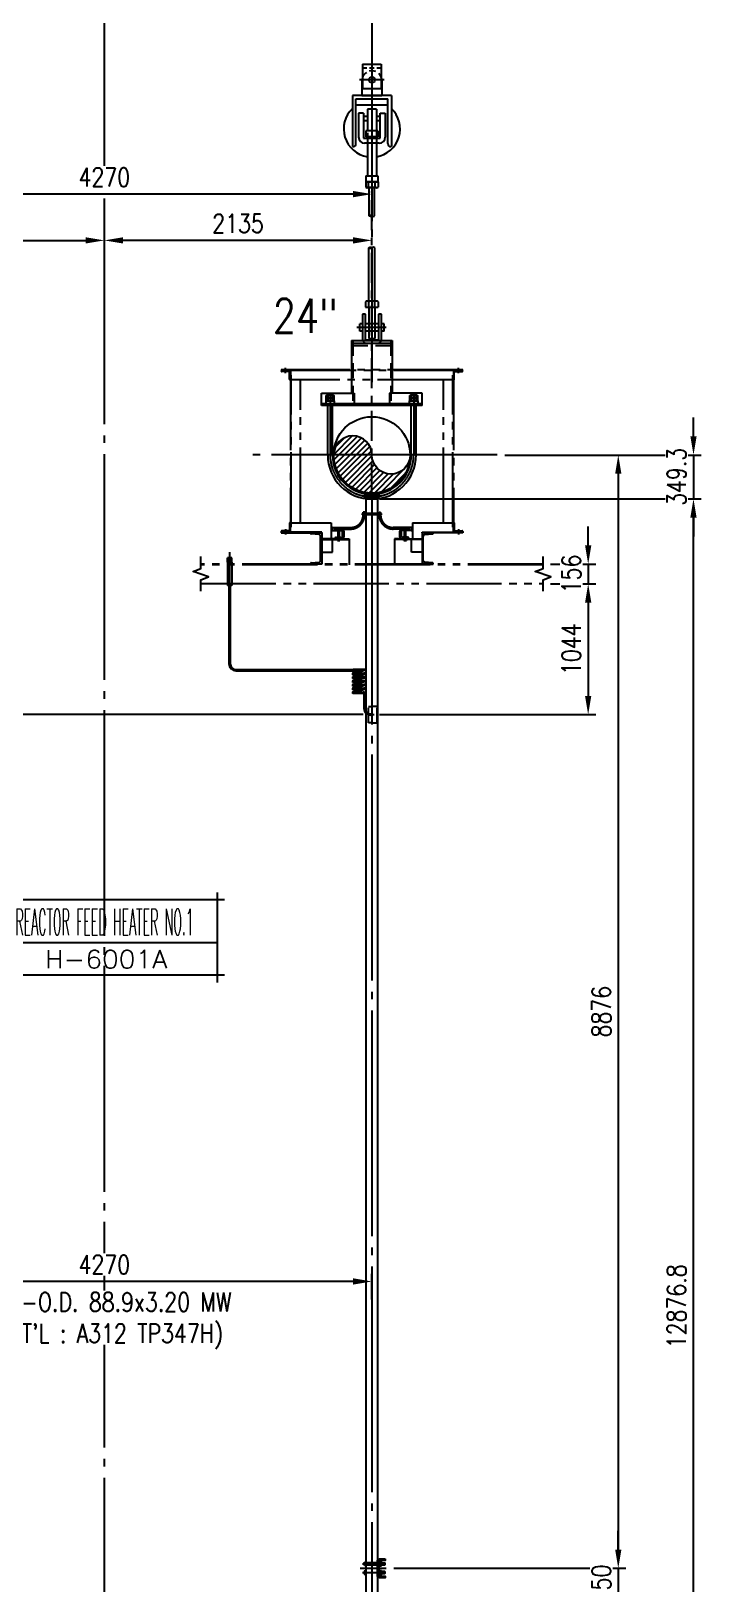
# Model space of a CAD drawing. Header units: millimetres. Extents: x 0 to 91981, y -132907 to 77676.
# Drawn here: x 21307 to 26651, y 11673 to 24054 of the extents above; entities that cross this region are included whole.
import ezdxf
from ezdxf.enums import TextEntityAlignment as Align

# ---------------------------------------------------------------- set-up
doc = ezdxf.new("R2010")
doc.units = ezdxf.units.MM
doc.header["$LTSCALE"] = 60
for name, pattern in [('CENTER', [7, 4, -1, 1, -1]), ('JNK-CENTER', [34, 30, -1.5, 1, -1.5]), ('JNK-HIDDEN', [3, 2, -1]), ('JNK-PHANTOM', [15, 10, -1, 1, -1, 1, -1]), ('PHA', [30, 20, -2, 2, -2, 2, -2])]:
    doc.linetypes.add(name, pattern=pattern)
for name, color, linetype in [('C', 1, 'CENTER'), ('CEN-R', 1, 'JNK-CENTER'), ('CENTER-R', 1, 'CENTER'), ('CON-C', 4, 'Continuous'), ('CON-G', 3, 'Continuous'), ('CON-W', 7, 'Continuous'), ('CON-Y', 2, 'Continuous'), ('CONT-Y', 2, 'Continuous'), ('Dim-W', 7, 'Continuous'), ('HID-Y', 2, 'JNK-HIDDEN'), ('LOGO-FRAME', 7, 'Continuous'), ('PAN-W', 6, 'PHA'), ('PHA-M', 6, 'JNK-PHANTOM'), ('PHA-W', 7, 'JNK-PHANTOM'), ('rev-1', 2, 'Continuous'), ('STL-OBJT', 7, 'Continuous'), ('THIN', 1, 'Continuous')]:
    doc.layers.add(name, color=color, linetype=linetype)
doc.layers.add('CONT-G', color=3, linetype='Continuous', lineweight=25)
doc.styles.add('SIMPLEX', font='simplex.shx', dxfattribs={"width": 0.8})
doc.dimstyles.new('DIM_60', dxfattribs={"dimscale": 60, "dimtxt": 2.5, "dimasz": 2.5, "dimexe": 1, "dimexo": 1, "dimgap": 1, "dimtad": 1, "dimdec": 4, "dimdsep": 46, "dimtxsty": 'SIMPLEX', "dimcen": 2.5, "dimclrd": 7, "dimclre": 7, "dimclrt": 2, "dimadec": 4, "dimazin": 2, "dimtfac": 1, "dimtdec": 4, "dimtmove": 0, "dimatfit": 2, "dimfxl": 0.18, "dimtolj": 1, "dimtzin": 0, "dimarcsym": 1})

# ---------------------------------------------------------------- blocks, each defined once
blk = doc.blocks.new('A$C1C12395C')
at = {"layer": 'CEN-R'}
blk.add_line((0, 0), (0, 44), dxfattribs=at)
at = {"layer": 'CONT-G'}
for p, q in [((-61, 24), (-47, 44)), ((-61, 19), (-61, 24)), ((-61, 24), (61, 24)), ((-61, 19), (61, 19)), ((-61, 19), (-51, 5)), ((-44, 0), (-51, 5)), ((-51, 5), (51, 5)), ((-47, 44), (47, 44)), ((-44, 0), (44, 0)), ((44, 0), (51, 5)), ((61, 24), (47, 44)), ((61, 19), (51, 5)), ((61, 19), (61, 24))]:
    blk.add_line(p, q, dxfattribs=at)
blk = doc.blocks.new('pipesece')
at = {"layer": 'CON-W'}
blk.add_lwpolyline([(0.5, 0, 0.44), (0, 0, -0.44), (-0.5, 0, -0.44), (0, 0)], format="xyb", dxfattribs=at)
blk.add_lwpolyline([(-0.45, 0, 0.31383), (0, 0, 0.31383)], format="xyb", close=True, dxfattribs=at)
blk = doc.blocks.new('A$C59B53160')
at = {"layer": 'PHA-M'}
for p, q in [((-24, 236, -596), (-24, 660, -596)), ((24, 236, -596), (24, 660, -596)), ((-51, 229, -596), (-51, 186, -596)), ((-51, 186, -596), (51, 186, -596)), ((38, 236, -596), (-38, 236, -596)), ((-24, 186, -596), (-24, 229, -596)), ((-24, 186, -596), (-24, -63, -596)), ((24, 186, -596), (24, 229, -596)), ((24, 186, -596), (24, -63, -596)), ((51, 229, -596), (51, 186, -596)), ((-24, -63, -596), (24, -63, -596))]:
    blk.add_line(p, q, dxfattribs=at)
for centre, radius, start, end in [((-37, 219, -596), 17.2, 38.0871, 141.9129), ((0, 190, -596), 46.2, 59.1091, 120.8909), ((37, 219, -596), 17.2, 38.0871, 141.9129)]:
    blk.add_arc(centre, radius, start, end, dxfattribs=at)
at = {"layer": 'PHA-W', "xscale": 47.25751289335312, "yscale": 47.25751289335312, "zscale": 47.25751289335312}
blk.add_blockref('pipesece', (0, 660, -596), dxfattribs=at)
blk = doc.blocks.new('pipesec')
at = {"layer": 'CON-W'}
for p, q in [((0.121, 0.485), (0.485, 0.121)), ((0.244, 0.437), (0.437, 0.244)), ((0.247, 0.211), (0.498, -0.041)), ((0.248, 0.284), (0.499, 0.033)), ((0.012, 0), (0.36, -0.347)), ((0.075, 0.011), (0.394, -0.308)), ((0.126, 0.034), (0.425, -0.264)), ((0.169, 0.066), (0.451, -0.216)), ((0.204, 0.105), (0.473, -0.163)), ((0.23, 0.153), (0.489, -0.105)), ((-0.243, -0.191), (0.063, -0.496)), ((-0.223, -0.136), (0.125, -0.484)), ((-0.193, -0.092), (0.181, -0.466)), ((-0.156, -0.055), (0.232, -0.443)), ((-0.111, -0.026), (0.279, -0.415)), ((-0.056, -0.006), (0.321, -0.383)), ((-0.25, -0.258), (-0.008, -0.5)), ((-0.227, -0.355), (-0.105, -0.477))]:
    blk.add_line(p, q, dxfattribs=at)
blk.add_lwpolyline([(0, 0.5, -1), (0, 0, 1), (0, -0.5, 1)], format="xyb", dxfattribs=at)
blk = doc.blocks.new('SP-FE2')
at = {"color": 1, "linetype": 'CENTER'}
blk.add_line((97, -104), (-98, -104), dxfattribs=at)
at = {"layer": 'CEN-R'}
blk.add_line((0, 58), (0, -1229), dxfattribs=at)
at = {"layer": 'CON-Y'}
blk.add_circle((0, -104), 23.8, dxfattribs=at)
for start, end in [(133.8182, 260.8315), (279.1699, 46.1818)]:
    blk.add_arc((0, -494), 225, start, end, dxfattribs=at)
at = {"layer": 'CONT-Y'}
for p, q in [((-75, 21), (-75, -173)), ((-75, 21), (75, 21)), ((75, 21), (75, -173)), ((-80, -111), (-80, -227)), ((-40, -11), (-75, -11)), ((18, -11), (-18, -11)), ((75, -11), (40, -11)), ((80, -111), (80, -227)), ((156, -227), (-156, -227)), ((-156, -227), (-156, -636)), ((-80, -227), (80, -227)), ((-75, -173), (75, -173)), ((156, -227), (156, -636)), ((-127, -256), (127, -256)), ((-127, -612), (-127, -256)), ((-127, -304), (127, -304)), ((-106, -370), (-106, -561)), ((-67, -370), (-106, -370)), ((-67, -370), (-67, -569)), ((36, -336), (-36, -336)), ((-36, -336), (-36, -510)), ((36, -336), (36, -510)), ((67, -569), (67, -370)), ((67, -370), (106, -370)), ((106, -370), (106, -561)), ((127, -612), (127, -256)), ((-67, -394), (-36, -394)), ((-67, -428), (-36, -428)), ((36, -394), (67, -394)), ((36, -428), (67, -428)), ((-67, -569), (67, -569)), ((58, -609), (-58, -609)), ((48, -510), (-48, -510)), ((-48, -510), (-48, -558)), ((48, -558), (-48, -558)), ((-36, -527), (-36, -869)), ((-36, -558), (-36, -569)), ((-36, -609), (-36, -869)), ((36, -499), (36, -869)), ((36, -558), (36, -569)), ((36, -609), (36, -869)), ((48, -510), (48, -558)), ((-156, -636), (-151, -636)), ((156, -636), (151, -636)), ((49, -917), (-49, -917)), ((-49, -917), (-49, -958)), ((-48, -869), (48, -869)), ((-48, -869), (-48, -917)), ((-48, -917), (48, -917)), ((38, -963), (-38, -963)), ((-27, -958), (-27, -917)), ((26, -963), (-26, -963)), ((-22, -1187), (-22, -963)), ((22, -1187), (22, -963)), ((27, -958), (27, -917)), ((48, -869), (48, -917)), ((49, -917), (49, -958))]:
    blk.add_line(p, q, dxfattribs=at)
for centre, radius, start, end in [((0, -111), 79.5, 146.9982, 180), ((0, -111), 79.5, 122.5954, 146.9982), ((0, -111), 79.5, 66.3097, 106.0082), ((0, -111), 79.5, 33.0018, 46.5774), ((0, -111), 79.5, 0, 33.0018), ((-151, -612), 24, 270, 0), ((-58, -561), 47.9, 180, 270), ((58, -561), 47.9, 270, 0), ((151, -612), 24, 180, 270), ((-38, -950), 13.6, 216.0781, 323.9219), ((0, -895), 68.3, 246.6749, 293.3251), ((38, -950), 13.6, 216.0781, 323.9219)]:
    blk.add_arc(centre, radius, start, end, dxfattribs=at)
blk.add_ellipse((-11, -1187), major_axis=(-11.1, 0), ratio=0.480082, dxfattribs=at)
blk.add_ellipse((11, -1187), major_axis=(11.1, 0), ratio=0.480082, start_param=3.141593, end_param=6.283185, dxfattribs=at)
blk = doc.blocks.new('*D72')
at = {"layer": 'DEFPOINTS', "color": 0, "transparency": 16777216}
for p in [(25026, 20674), (24140, 11798), (25991, 11798)]:
    blk.add_point(p, dxfattribs=at)
at = {"layer": 'Dim-W', "color": 7, "linetype": 'ByBlock', "lineweight": -2, "transparency": 16777216}
for p, q in [((25086, 20674), (26051, 20674)), ((25991, 20524), (25991, 11948)), ((24200, 11798), (26051, 11798))]:
    blk.add_line(p, q, dxfattribs=at)
at = {"layer": 'Dim-W', "color": 7, "transparency": 16777216}
for points in [[(25966, 20524), (26016, 20524), (25991, 20674)], [(25966, 11948), (26016, 11948), (25991, 11798)]]:
    blk.add_solid(points, dxfattribs=at)
at = {"layer": 'Dim-W', "color": 2, "transparency": 16777216, "insert": (25856, 16236), "char_height": 150, "attachment_point": 5, "rotation": 90, "style": 'SIMPLEX'}
blk.add_mtext('\\A1;8876', dxfattribs=at)
blk = doc.blocks.new('*D73')
at = {"layer": 'DEFPOINTS', "color": 0, "transparency": 16777216}
for p in [(24140, 11798), (24140, 11548)]:
    blk.add_point(p, dxfattribs=at)
at = {"layer": 'Dim-W', "color": 7, "linetype": 'ByBlock', "lineweight": -2, "transparency": 16777216}
for p, q in [((25991, 11948), (25991, 12098)), ((24200, 11798), (26051, 11798)), ((25991, 11798), (25991, 11548)), ((24200, 11548), (26051, 11548)), ((25991, 11398), (25991, 11248))]:
    blk.add_line(p, q, dxfattribs=at)
at = {"layer": 'Dim-W', "color": 7, "transparency": 16777216}
for points in [[(25966, 11948), (26016, 11948), (25991, 11798)], [(25966, 11398), (26016, 11398), (25991, 11548)]]:
    blk.add_solid(points, dxfattribs=at)
at = {"layer": 'Dim-W', "color": 2, "transparency": 16777216, "insert": (25856, 11673), "char_height": 150, "attachment_point": 5, "rotation": 90, "style": 'SIMPLEX', "bg_fill": 3, "box_fill_scale": 1.1, "bg_fill_color": 256, "bg_fill_true_color": 13158600, "bg_fill_transparency": 0}
blk.add_mtext('\\A1;250', dxfattribs=at)
at = {"layer": 'DEFPOINTS', "color": 0, "transparency": 16777216}
blk.add_point((25991, 11548), dxfattribs=at)
blk = doc.blocks.new('*D74')
at = {"layer": 'DEFPOINTS', "color": 0, "transparency": 16777216}
for p in [(25391, 19648), (24026, 18604), (25751, 18604)]:
    blk.add_point(p, dxfattribs=at)
at = {"layer": 'Dim-W', "color": 7, "linetype": 'ByBlock', "lineweight": -2, "transparency": 16777216}
for p, q in [((25451, 19648), (25811, 19648)), ((25751, 19498), (25751, 18754)), ((24086, 18604), (25811, 18604))]:
    blk.add_line(p, q, dxfattribs=at)
at = {"layer": 'Dim-W', "color": 7, "transparency": 16777216}
for points in [[(25726, 19498), (25776, 19498), (25751, 19648)], [(25726, 18754), (25776, 18754), (25751, 18604)]]:
    blk.add_solid(points, dxfattribs=at)
at = {"layer": 'Dim-W', "color": 2, "transparency": 16777216, "insert": (25616, 19126), "char_height": 150, "attachment_point": 5, "rotation": 90, "style": 'SIMPLEX', "bg_fill": 3, "box_fill_scale": 1.1, "bg_fill_color": 256, "bg_fill_true_color": 13158600, "bg_fill_transparency": 0}
blk.add_mtext('\\A1;1044', dxfattribs=at)
blk = doc.blocks.new('*D75')
at = {"layer": 'DEFPOINTS', "color": 0, "transparency": 16777216}
for p in [(19756, 22754), (19756, 22754), (24026, 22754)]:
    blk.add_point(p, dxfattribs=at)
at = {"layer": 'Dim-W', "color": 7, "linetype": 'ByBlock', "lineweight": -2, "transparency": 16777216}
blk.add_line((23876, 22754), (19906, 22754), dxfattribs=at)
at = {"layer": 'Dim-W', "color": 7, "transparency": 16777216}
for points in [[(19906, 22779), (19906, 22729), (19756, 22754)], [(23876, 22779), (23876, 22729), (24026, 22754)]]:
    blk.add_solid(points, dxfattribs=at)
at = {"layer": 'Dim-W', "color": 2, "transparency": 16777216, "insert": (21891, 22889), "char_height": 150, "attachment_point": 5, "style": 'SIMPLEX', "bg_fill": 3, "box_fill_scale": 1.1, "bg_fill_color": 256, "bg_fill_true_color": 13158600, "bg_fill_transparency": 0}
blk.add_mtext('\\A1;4270', dxfattribs=at)
blk = doc.blocks.new('*D83')
at = {"layer": 'DEFPOINTS', "color": 0, "transparency": 16777216}
for p in [(19756, 14085), (19756, 13881), (24026, 13881)]:
    blk.add_point(p, dxfattribs=at)
at = {"layer": 'Dim-W', "color": 7, "linetype": 'ByBlock', "lineweight": -2, "transparency": 16777216}
for p, q in [((19756, 13941), (19756, 14145)), ((24026, 13941), (24026, 14145)), ((23876, 14085), (19906, 14085))]:
    blk.add_line(p, q, dxfattribs=at)
at = {"layer": 'Dim-W', "color": 7, "transparency": 16777216}
for points in [[(19906, 14110), (19906, 14060), (19756, 14085)], [(23876, 14110), (23876, 14060), (24026, 14085)]]:
    blk.add_solid(points, dxfattribs=at)
at = {"layer": 'Dim-W', "color": 2, "transparency": 16777216, "char_height": 150, "attachment_point": 5, "style": 'SIMPLEX', "bg_fill": 3, "box_fill_scale": 1.1, "bg_fill_color": 256, "bg_fill_true_color": 13158600, "bg_fill_transparency": 0}
for s, insert in [('\\A1;4270', (21891, 14220)), ("\\A1;(46)-O.D. 88.9x3.20 MW\\P(MAT'L : A312 TP347H)", (21891, 13771))]:
    blk.add_mtext(s, dxfattribs=dict(at, insert=insert))
blk = doc.blocks.new('*D76')
at = {"layer": 'DEFPOINTS', "color": 0, "transparency": 16777216}
for p in [(21891, 22385), (21891, 22385), (24026, 22385)]:
    blk.add_point(p, dxfattribs=at)
at = {"layer": 'Dim-W', "color": 7, "linetype": 'ByBlock', "lineweight": -2, "transparency": 16777216}
blk.add_line((23876, 22385), (22041, 22385), dxfattribs=at)
at = {"layer": 'Dim-W', "color": 7, "transparency": 16777216}
for points in [[(22041, 22410), (22041, 22360), (21891, 22385)], [(23876, 22410), (23876, 22360), (24026, 22385)]]:
    blk.add_solid(points, dxfattribs=at)
at = {"layer": 'Dim-W', "color": 2, "transparency": 16777216, "insert": (22958, 22520), "char_height": 150, "attachment_point": 5, "style": 'SIMPLEX'}
blk.add_mtext('\\A1;2135', dxfattribs=at)
blk = doc.blocks.new('*D77')
at = {"layer": 'DEFPOINTS', "color": 0, "transparency": 16777216}
for p in [(19756, 22385), (21891, 22385), (21891, 22385)]:
    blk.add_point(p, dxfattribs=at)
at = {"layer": 'Dim-W', "color": 7, "linetype": 'ByBlock', "lineweight": -2, "transparency": 16777216}
for p, q in [((19756, 22325), (19756, 22325)), ((19906, 22385), (21741, 22385))]:
    blk.add_line(p, q, dxfattribs=at)
at = {"layer": 'Dim-W', "color": 7, "transparency": 16777216}
for points in [[(19906, 22410), (19906, 22360), (19756, 22385)], [(21741, 22410), (21741, 22360), (21891, 22385)]]:
    blk.add_solid(points, dxfattribs=at)
at = {"layer": 'Dim-W', "color": 2, "transparency": 16777216, "insert": (20823, 22520), "char_height": 150, "attachment_point": 5, "style": 'SIMPLEX'}
blk.add_mtext('\\A1;2135', dxfattribs=at)
blk = doc.blocks.new('*D79')
at = {"layer": 'DEFPOINTS', "color": 0, "transparency": 16777216}
for p in [(24026, 20325), (26591, 20325), (24070, 7448)]:
    blk.add_point(p, dxfattribs=at)
at = {"layer": 'Dim-W', "color": 7, "linetype": 'ByBlock', "lineweight": -2, "transparency": 16777216}
for p, q in [((24086, 20325), (26651, 20325)), ((26591, 7598), (26591, 20175)), ((24130, 7448), (26651, 7448))]:
    blk.add_line(p, q, dxfattribs=at)
at = {"layer": 'Dim-W', "color": 7, "transparency": 16777216}
for points in [[(26566, 20175), (26616, 20175), (26591, 20325)], [(26566, 7598), (26616, 7598), (26591, 7448)]]:
    blk.add_solid(points, dxfattribs=at)
at = {"layer": 'Dim-W', "color": 2, "transparency": 16777216, "insert": (26456, 13887), "char_height": 150, "attachment_point": 5, "rotation": 90, "style": 'SIMPLEX'}
blk.add_mtext('\\A1;12876.8', dxfattribs=at)
blk = doc.blocks.new('_Oblique')
at = {"color": 0, "linetype": 'ByBlock', "lineweight": -2}
blk.add_line((-0.5, -0.5), (0.5, 0.5), dxfattribs=at)
blk = doc.blocks.new('*D85')
at = {"layer": 'DEFPOINTS', "color": 0, "transparency": 16777216}
for p in [(21891, 24760), (21749, 5137), (21733, 4916), (21717, 3435), (21891, 3231)]:
    blk.add_point(p, dxfattribs=at)
at = {"layer": 'Dim-W', "color": 7, "linetype": 'ByBlock', "lineweight": -2, "transparency": 16777216}
blk.add_line((21729, 4856), (21626, 3380), dxfattribs=at)
blk.add_arc((21891, 7167), 3736, 266, 270, dxfattribs=at)
at = {"layer": 'Dim-W', "color": 7, "lineweight": -2, "transparency": 16777216, "xscale": 150, "yscale": 150, "zscale": 150, "rotation": 176.0000000000002}
blk.add_blockref('_Oblique', (21630, 3440), dxfattribs=at)
at = {"layer": 'Dim-W', "color": 7, "lineweight": -2, "transparency": 16777216, "xscale": 150, "yscale": 150, "zscale": 150}
blk.add_blockref('_Oblique', (21891, 3431), dxfattribs=at)
at = {"layer": 'Dim-W', "color": 2, "transparency": 16777216, "insert": (21767, 3568), "char_height": 150, "attachment_point": 5, "rotation": 358.0283, "style": 'SIMPLEX'}
blk.add_mtext('\\A1;4°', dxfattribs=at)
blk = doc.blocks.new('*D86')
at = {"layer": 'DEFPOINTS', "color": 0, "transparency": 16777216}
for p in [(21891, 24760), (22032, 5137), (22048, 4916), (21978, 3432), (21891, 3231)]:
    blk.add_point(p, dxfattribs=at)
at = {"layer": 'Dim-W', "color": 7, "linetype": 'ByBlock', "lineweight": -2, "transparency": 16777216}
blk.add_line((22052, 4856), (22155, 3380), dxfattribs=at)
blk.add_arc((21891, 7167), 3736, 270, 274, dxfattribs=at)
at = {"layer": 'Dim-W', "color": 7, "lineweight": -2, "transparency": 16777216, "xscale": 150, "yscale": 150, "zscale": 150}
for p, rotation in [((21891, 3431), 180.0000000000002), ((22151, 3440), 4.000000000000146)]:
    blk.add_blockref('_Oblique', p, dxfattribs=dict(at, rotation=rotation))
at = {"layer": 'Dim-W', "color": 2, "transparency": 16777216, "insert": (22016, 3568), "char_height": 150, "attachment_point": 5, "rotation": 2, "style": 'SIMPLEX'}
blk.add_mtext('\\A1;4°', dxfattribs=at)
blk = doc.blocks.new('*D81')
at = {"layer": 'DEFPOINTS', "color": 0, "transparency": 16777216}
for p in [(25026, 20674), (24070, 20325)]:
    blk.add_point(p, dxfattribs=at)
at = {"layer": 'Dim-W', "color": 7, "linetype": 'ByBlock', "lineweight": -2, "transparency": 16777216}
for p, q in [((26591, 20824), (26591, 20974)), ((25086, 20674), (26651, 20674)), ((26591, 20674), (26591, 20325)), ((24130, 20325), (26651, 20325)), ((26591, 20175), (26591, 20025))]:
    blk.add_line(p, q, dxfattribs=at)
at = {"layer": 'Dim-W', "color": 7, "transparency": 16777216}
for points in [[(26566, 20824), (26616, 20824), (26591, 20674)], [(26566, 20175), (26616, 20175), (26591, 20325)]]:
    blk.add_solid(points, dxfattribs=at)
at = {"layer": 'Dim-W', "color": 2, "transparency": 16777216, "insert": (26456, 20500), "char_height": 150, "attachment_point": 5, "rotation": 90, "style": 'SIMPLEX', "bg_fill": 3, "box_fill_scale": 1.1, "bg_fill_color": 256, "bg_fill_true_color": 13158600, "bg_fill_transparency": 0}
blk.add_mtext('\\A1;349.3', dxfattribs=at)
at = {"layer": 'DEFPOINTS', "color": 0, "transparency": 16777216}
blk.add_point((26591, 20325), dxfattribs=at)
blk = doc.blocks.new('*D82')
at = {"layer": 'DEFPOINTS', "color": 0, "transparency": 16777216}
for p in [(25391, 19804), (25391, 19648)]:
    blk.add_point(p, dxfattribs=at)
at = {"layer": 'Dim-W', "color": 7, "linetype": 'ByBlock', "lineweight": -2, "transparency": 16777216}
for p, q in [((25751, 19954), (25751, 20104)), ((25451, 19804), (25811, 19804)), ((25751, 19804), (25751, 19648)), ((25451, 19648), (25811, 19648)), ((25751, 19498), (25751, 19348))]:
    blk.add_line(p, q, dxfattribs=at)
at = {"layer": 'Dim-W', "color": 7, "transparency": 16777216}
for points in [[(25726, 19954), (25776, 19954), (25751, 19804)], [(25726, 19498), (25776, 19498), (25751, 19648)]]:
    blk.add_solid(points, dxfattribs=at)
at = {"layer": 'Dim-W', "color": 2, "transparency": 16777216, "insert": (25616, 19726), "char_height": 150, "attachment_point": 5, "rotation": 90, "style": 'SIMPLEX', "bg_fill": 3, "box_fill_scale": 1.1, "bg_fill_color": 256, "bg_fill_true_color": 13158600, "bg_fill_transparency": 0}
blk.add_mtext('\\A1;156', dxfattribs=at)
at = {"layer": 'DEFPOINTS', "color": 0, "transparency": 16777216}
blk.add_point((25751, 19648), dxfattribs=at)
blk = doc.blocks.new('U-BEND NUTS')
at = {"layer": 'CENTER-R'}
blk.add_line((0, 232), (0, 0), dxfattribs=at)
at = {"layer": 'CON-W', "color": 3}
for p, q in [((75, 192), (-75, 192)), ((75, 120), (-75, 120)), ((75, 120), (-75, 120)), ((75, 48), (-75, 48)), ((57, 212), (-57, 212)), ((-57, 192), (-57, 212)), ((-57, 185), (-57, 127)), ((-57, 113), (-57, 55)), ((57, 192), (57, 212)), ((57, 185), (57, 127)), ((57, 113), (57, 55))]:
    blk.add_line(p, q, dxfattribs=at)
blk.add_lwpolyline([(105, 0), (105, 48), (-105, 48), (-105, 0)], close=True, dxfattribs=at)
for points in [[(-93, 185, -0.372659), (-57, 185, -0.117627), (57, 185, -0.372659), (93, 185), (93, 127, -0.372659), (57, 127, -0.117627), (-57, 127, -0.372659), (-93, 127)], [(-93, 113, -0.372659), (-57, 113, -0.117627), (57, 113, -0.372659), (93, 113), (93, 55, -0.372659), (57, 55, -0.117627), (-57, 55, -0.372659), (-93, 55)]]:
    blk.add_lwpolyline(points, format="xyb", close=True, dxfattribs=at)
blk = doc.blocks.new('TOP TSTC')
at = {"layer": 'CEN-R'}
for p, q in [((0, 96), (0, -802)), ((0, 96), (0, -802)), ((1117, -1200), (1153, -1200))]:
    blk.add_line(p, q, dxfattribs=at)
at = {"layer": 'CEN-R', "ltscale": 60}
for p, q in [((1076, -845), (986, -875)), ((986, -845), (1076, -845)), ((976, -875), (1076, -875)), ((976, -905), (1076, -905)), ((976, -935), (1076, -935)), ((976, -965), (1076, -965)), ((1076, -875), (986, -905)), ((1076, -905), (986, -935)), ((1076, -935), (986, -965)), ((1076, -965), (986, -995)), ((976, -995), (1076, -995)), ((976, -1025), (1066, -1025)), ((1076, -995), (986, -1025)), ((1076, -1035), (1076, -1150))]:
    blk.add_line(p, q, dxfattribs=at)
blk.add_lwpolyline([(0, -171), (0, -795, 0.414214), (50, -845), (1036, -845)], format="xyb", dxfattribs=at)
for centre, radius, start, end in [((1066, -1035), 10, 0, 90), ((1126, -1150), 50, 180, 270)]:
    blk.add_arc(centre, radius, start, end, dxfattribs=at)
at = {"layer": 'CON-C'}
for p, q in [((1074, -840), (984, -870)), ((1076, -840), (986, -840)), ((986, -850), (1041, -850)), ((1077, -849), (987, -879)), ((1074, -870), (984, -900)), ((1074, -900), (984, -930)), ((1074, -930), (984, -960)), ((1074, -960), (984, -990)), ((1074, -990), (984, -1020)), ((986, -880), (1041, -880)), ((986, -910), (1041, -910)), ((986, -940), (1041, -940)), ((986, -970), (1041, -970)), ((1077, -879), (987, -909)), ((1077, -909), (987, -939)), ((1077, -939), (987, -969)), ((1077, -969), (987, -999)), ((1016, -870), (1076, -870)), ((1016, -900), (1076, -900)), ((1016, -930), (1076, -930)), ((1016, -960), (1076, -960)), ((1016, -990), (1076, -990)), ((986, -1000), (1041, -1000)), ((986, -1030), (1066, -1030)), ((1077, -999), (987, -1029)), ((1016, -1020), (1066, -1020)), ((1071, -1035), (1071, -1150)), ((1081, -1035), (1081, -1150))]:
    blk.add_line(p, q, dxfattribs=at)
for points in [[(-5, -171), (-5, -795, 0.414214), (50, -850), (1036, -850)], [(5, -171), (5, -795, 0.414214), (50, -840), (1036, -840)]]:
    blk.add_lwpolyline(points, format="xyb", dxfattribs=at)
for centre, radius, start, end in [((1076, -845), 5, 286.6992, 106.6992), ((986, -875), 5, 108.4349, 288.4349), ((986, -905), 5, 108.4349, 288.4349), ((986, -935), 5, 108.4349, 288.4349), ((986, -965), 5, 108.4349, 288.4349), ((986, -995), 5, 108.4349, 288.4349), ((1076, -875), 5, 286.6992, 106.6992), ((1076, -875), 5, 286.6992, 106.6992), ((1076, -905), 5, 286.6992, 106.6992), ((1076, -905), 5, 286.6992, 106.6992), ((1076, -935), 5, 286.6992, 106.6992), ((1076, -935), 5, 286.6992, 106.6992), ((1076, -965), 5, 286.6992, 106.6992), ((1076, -965), 5, 286.6992, 106.6992), ((1076, -995), 5, 286.6992, 106.6992), ((1076, -995), 5, 286.6992, 106.6992), ((986, -1025), 5, 108.4349, 288.4349), ((1066, -1035), 15, 0, 90), ((1066, -1035), 5, 0, 90), ((1126, -1150), 55, 180, 270), ((1126, -1150), 45, 180, 270)]:
    blk.add_arc(centre, radius, start, end, dxfattribs=at)
at = {"layer": 'CON-G'}
for p, q in [((17, 50), (-17, 50)), ((-17, 15), (-17, 50)), ((-17, 15), (-17, -171)), ((-17, 15), (-17, -171)), ((17, 15), (-17, 15)), ((17, 15), (17, 50)), ((17, 15), (17, -171)), ((17, 15), (17, -171)), ((17, -171), (-17, -171)), ((17, -171), (-17, -171))]:
    blk.add_line(p, q, dxfattribs=at)
at = {"layer": 'CON-W'}
for p, q in [((-17, 47), (11, 50)), ((-17, 43), (17, 47)), ((-17, 39), (17, 43)), ((-17, 35), (17, 39)), ((-17, 31), (17, 35)), ((-17, 27), (17, 31)), ((-17, 23), (17, 27)), ((-17, 19), (17, 23)), ((-17, 15), (17, 19))]:
    blk.add_line(p, q, dxfattribs=at)
at = {"layer": 'Dim-W'}
blk.add_line((-17, 0), (17, 0), dxfattribs=at)
at = {"layer": 'HID-Y'}
for points in [[(1135, -1265), (1108, -1265), (1108, -1135), (1135, -1135)], [(1135, -1265), (1176, -1265), (1176, -1135), (1135, -1135)]]:
    blk.add_lwpolyline(points, dxfattribs=at)
at = {"layer": 'THIN', "const_width": 9}
blk.add_lwpolyline([(1140, -1200, -1), (1131, -1200, -1)], format="xyb", close=True, dxfattribs=at)
blk = doc.blocks.new('NAMETAG')
at = {"layer": 'CON-W'}
for p, q in [((-16, 0), (16, 0)), ((-15, 1), (-15, -11)), ((15, 1), (15, -11)), ((-15, -5.7), (15, -5.7)), ((-16, -10), (16, -10))]:
    blk.add_line(p, q, dxfattribs=at)
at = {"layer": 'CON-C', "style": 'SIMPLEX', "width": 0.8}
blk.add_attdef('HEATER', text='', height=3.5, dxfattribs=at).set_placement((-0.04, -4.68), align=Align.CENTER)
at = {"layer": 'CON-G', "style": 'SIMPLEX', "width": 0.992635}
blk.add_attdef('NO.\\H-0000-0', text='', height=2.4, dxfattribs=at).set_placement((-13.7, -9.08), (13.64, -9.08), align=Align.FIT)

msp = doc.modelspace()

# ---------------------------------------------------------------- linework, layer by layer
at = {"linetype": 'Continuous'}
for points in [[(22660.57958, 19589.02248), (22660.57958, 19679.02248), (22722.39782, 19701.52248), (22598.76134, 19746.52248), (22660.57958, 19769.02248), (22660.57958, 19864.64748)], [(25390.57973, 19589.02248), (25390.57973, 19679.02248), (25452.39797, 19701.52248), (25328.76148, 19746.52248), (25390.57973, 19769.02248), (25390.57973, 19864.64748)]]:
    msp.add_lwpolyline(points, dxfattribs=at)
at = {"layer": 'C'}
msp.add_line((24140.08523, 21691.01284), (23905.78802, 21691.01284), dxfattribs=at)
msp.add_line((24140.08523, 21691.01284), (23905.78802, 21691.01284), dxfattribs=at)
at = {"layer": 'CEN-R'}
for p, q in [((21890.57958, 24760.43929), (21890.57958, 3230.513)), ((24025.57958, 24361.80913), (24025.57958, 21255.43929)), ((23692.25949, 21086.01284), (23692.25958, 20674.43929)), ((25025.57958, 20674.43929), (23025.57958, 20674.43929)), ((24025.57958, 20325.28283), (24025.57958, 7436.43929)), ((23931.3823, 11798.43929), (24140.32495, 11798.43929)), ((23951.57375, 11833.43929), (24137.48201, 11833.43929)), ((23951.57375, 11763.43929), (24137.48201, 11763.43929)), ((23971.12958, 11852.8365), (23971.12958, 11814.04207)), ((23971.12958, 11744.04207), (23971.12958, 11782.8365))]:
    msp.add_line(p, q, dxfattribs=at)
at = {"layer": 'CENTER-R'}
msp.add_line((24025.57958, 20365.80265), (24025.57958, 22774.98853), dxfattribs=at)
at = {"layer": 'CON-G'}
for p, q in [((23623.25958, 21070.01284), (23623.25958, 21086.01284)), ((23623.25958, 21086.01284), (24427.89958, 21086.01284)), ((24427.89958, 21070.01284), (23623.25958, 21070.01284)), ((24427.89958, 21070.01284), (24427.89958, 21086.01284)), ((24087.02958, 11845.34681), (24087.02958, 11821.53176)), ((24087.02958, 11751.53176), (24087.02958, 11775.34681)), ((24101.53965, 11841.43929), (24088.51952, 11841.43929)), ((24101.53965, 11825.43929), (24088.51952, 11825.43929)), ((24101.53965, 11771.43929), (24088.51952, 11771.43929)), ((24103.02958, 11845.34681), (24103.02958, 11821.53176)), ((24103.02958, 11751.53176), (24103.02958, 11775.34681)), ((24107.14958, 11825.43929), (24107.14958, 11841.43929)), ((24107.14958, 11771.43929), (24107.14958, 11755.43929)), ((24127.62958, 11825.43929), (24127.62958, 11841.43929)), ((24127.62958, 11771.43929), (24127.62958, 11755.43929)), ((24101.53965, 11755.43929), (24088.51952, 11755.43929))]:
    msp.add_line(p, q, dxfattribs=at)
for points in [[(24070.02958, 11823.43929), (23971.12958, 11823.43929, -1), (23971.12958, 11843.43929), (24070.02958, 11843.43929)], [(23981.12958, 11773.43929), (23971.12958, 11773.43929, 1), (23971.12958, 11753.43929), (23981.12958, 11753.43929)]]:
    msp.add_lwpolyline(points, format="xyb", dxfattribs=at)
for points in [[(24132.02958, 11873.43929), (24132.02958, 11861.43929), (24087.02958, 11861.43929, 0.4142135624), (24082.02958, 11856.43929), (24082.02958, 11740.43929, 0.4142135624), (24087.02958, 11735.43929), (24132.02958, 11735.43929), (24132.02958, 11723.43929), (24087.02958, 11723.43929, -0.4142135624), (24070.02958, 11740.43929), (24070.02958, 11856.43929, -0.4142135624), (24087.02958, 11873.43929)], [(24101.53965, 11817.43929, 0.3726589127), (24101.53965, 11825.43929, 0.1862420053), (24101.53965, 11841.43929, 0.3726589127), (24101.53965, 11849.43929), (24088.51952, 11849.43929, 0.3726589127), (24088.51952, 11841.43929, 0.1862420053), (24088.51952, 11825.43929, 0.3726589127), (24088.51952, 11817.43929)], [(24101.53965, 11779.43929, -0.3726589127), (24101.53965, 11771.43929, -0.1862420053), (24101.53965, 11755.43929, -0.3726589127), (24101.53965, 11747.43929), (24088.51952, 11747.43929, -0.3726589127), (24088.51952, 11755.43929, -0.1862420053), (24088.51952, 11771.43929, -0.3726589127), (24088.51952, 11779.43929)]]:
    msp.add_lwpolyline(points, format="xyb", close=True, dxfattribs=at)
for points in [[(24087.02958, 11816.43929), (24082.02958, 11816.43929), (24082.02958, 11850.43929), (24087.02958, 11850.43929)], [(24087.02958, 11780.43929), (24082.02958, 11780.43929), (24082.02958, 11746.43929), (24087.02958, 11746.43929)]]:
    msp.add_lwpolyline(points, close=True, dxfattribs=at)
for points in [[(24103.02958, 11841.43929), (24127.62958, 11841.43929), (24129.22958, 11839.83929), (24129.22958, 11827.03929), (24127.62958, 11825.43929), (24103.02958, 11825.43929)], [(24103.02958, 11755.43929), (24127.62958, 11755.43929), (24129.22958, 11757.03929), (24129.22958, 11769.83929), (24127.62958, 11771.43929), (24103.02958, 11771.43929)]]:
    msp.add_lwpolyline(points, dxfattribs=at)
at = {"layer": 'CON-G', "color": 7}
for points in [[(24104.3783, 11841.43929), (24107.14958, 11839.83929), (24129.22958, 11839.83929)], [(24104.3783, 11825.43929), (24107.14958, 11827.03929), (24129.22958, 11827.03929)], [(24104.3783, 11771.43929), (24107.14958, 11769.83929), (24129.22958, 11769.83929)], [(24104.3783, 11755.43929), (24107.14958, 11757.03929), (24129.22958, 11757.03929)]]:
    msp.add_lwpolyline(points, dxfattribs=at)
at = {"layer": 'CON-W', "color": 3}
for p, q in [((23623.25958, 21086.01284), (23623.25958, 21166.01284)), ((23623.25958, 21166.01284), (23884.73958, 21166.01284)), ((23673.25958, 20674.43929), (23673.25958, 21070.01284)), ((23711.25958, 20674.43929), (23711.25958, 21070.01284)), ((23884.73958, 21166.01284), (23884.73958, 21086.01284)), ((24427.89958, 21166.01284), (24166.41958, 21166.01284)), ((24166.41958, 21166.01284), (24166.41958, 21086.01284)), ((24427.89958, 21086.01284), (24427.89958, 21166.01284)), ((23720.77958, 20674.43929), (23711.25958, 20674.43929)), ((24330.37958, 20674.43929), (24339.89958, 20674.43929))]:
    msp.add_line(p, q, dxfattribs=at)
msp.add_circle((24025.57958, 20674.43929), 304.8, dxfattribs=at)
at = {"layer": 'CONT-G'}
for p, q in [((23863.62958, 21586.01284), (24187.52958, 21586.01284)), ((23863.62958, 21586.01284), (23863.62958, 21166.01284)), ((23863.62958, 21586.01284), (24187.52958, 21586.01284)), ((24187.52958, 21586.01284), (24187.52958, 21166.01284)), ((24187.52958, 21586.01284), (24187.52958, 21166.01284))]:
    msp.add_line(p, q, dxfattribs=at)
msp.add_lwpolyline([(23981.12958, 7448.43929), (23981.12958, 20325.18929), (24070.02958, 20325.18929), (24070.02958, 7448.43929)], close=True, dxfattribs=at)
at = {"layer": 'Dim-W'}
msp.add_line((23956.66957, 18604.43929), (11853.28731, 18604.40073), dxfattribs=at)
at = {"layer": 'HID-Y', "color": 2}
for p, q in [((23873.93958, 21586.01284), (23873.93958, 21086.01284)), ((23873.93958, 21586.01284), (23873.93958, 21086.01284)), ((23873.93958, 21566.01284), (24177.21958, 21566.01284)), ((23873.93958, 21566.01284), (24177.21958, 21566.01284)), ((23873.93958, 21546.01284), (24177.21958, 21546.01284)), ((23873.93958, 21546.01284), (24177.21958, 21546.01284)), ((24177.21958, 21586.01284), (24177.21958, 21086.01284)), ((24177.21958, 21586.01284), (24177.21958, 21086.01284))]:
    msp.add_line(p, q, dxfattribs=at)
at = {"layer": 'PAN-W'}
for p, q in [((23951.57958, 21721.01284), (23928.71151, 21721.01284)), ((23928.71151, 21661.01284), (23928.71151, 21721.01284)), ((23951.57958, 21721.01284), (23928.71151, 21721.01284)), ((23928.71151, 21661.01284), (23928.71151, 21721.01284)), ((24078.44765, 21721.01284), (23975.57958, 21721.01284)), ((24078.44765, 21721.01284), (23975.57958, 21721.01284)), ((24122.44765, 21721.01284), (24102.44765, 21721.01284)), ((24122.44765, 21721.01284), (24102.44765, 21721.01284)), ((24122.44765, 21661.01284), (24122.44765, 21721.01284)), ((24122.44765, 21661.01284), (24122.44765, 21721.01284)), ((23951.57958, 21661.01284), (23928.71151, 21661.01284)), ((23951.57958, 21661.01284), (23928.71151, 21661.01284)), ((24078.44765, 21661.01284), (23975.57958, 21661.01284)), ((24078.44765, 21661.01284), (23975.57958, 21661.01284)), ((24122.44765, 21661.01284), (24102.44765, 21661.01284)), ((24122.44765, 21661.01284), (24102.44765, 21661.01284))]:
    msp.add_line(p, q, dxfattribs=at)
msp.add_lwpolyline([(24078.44765, 21596.01284, -0.4142135624), (24072.44765, 21590.01284), (23981.57958, 21590.01284, -0.4142135624), (23975.57958, 21596.01284), (23975.57958, 21796.01284), (23951.57958, 21796.01284), (23951.57958, 21596.01284, 0.4142135624), (23981.57958, 21566.01284), (24072.44765, 21566.01284, 0.4142135624), (24102.44765, 21596.01284), (24102.44765, 21796.01284), (24078.44765, 21796.01284)], format="xyb", close=True, dxfattribs=at)
msp.add_lwpolyline([(24078.44765, 21596.01284, -0.4142135624), (24072.44765, 21590.01284), (23981.57958, 21590.01284, -0.4142135624), (23975.57958, 21596.01284), (23975.57958, 21796.01284), (23951.57958, 21796.01284), (23951.57958, 21596.01284, 0.4142135624), (23981.57958, 21566.01284), (24072.44765, 21566.01284, 0.4142135624), (24102.44765, 21596.01284), (24102.44765, 21796.01284), (24078.44765, 21796.01284)], format="xyb", close=True, dxfattribs=at)
at = {"layer": 'PHA-M'}
for p, q in [((23335.57958, 21325.43929), (23335.57958, 21369.43929)), ((24715.57958, 21325.43929), (24715.57958, 21369.43929)), ((24670.57958, 21274.43929), (23380.57958, 21274.43929)), ((23455.57958, 20134.43929), (23455.57958, 21274.43929)), ((24595.57958, 20134.43929), (24595.57958, 21274.43929)), ((23949.92958, 20196.4034), (23949.92958, 20208.9034)), ((24101.22958, 20208.9034), (23949.92958, 20208.9034)), ((24101.22958, 20196.4034), (23949.92958, 20196.4034)), ((23955.92958, 20196.32574), (23955.92958, 20219.33929)), ((23968.42958, 20219.33929), (23955.92958, 20219.33929)), ((23968.42958, 20196.4034), (23968.42958, 20219.33929)), ((24082.72958, 20196.4034), (24082.72958, 20219.33929)), ((24082.72958, 20219.33929), (24095.22958, 20219.33929)), ((24095.22958, 20196.32574), (24095.22958, 20219.33929)), ((24101.22958, 20196.4034), (24101.22958, 20208.9034)), ((23335.57958, 20083.43929), (23335.57958, 20039.43929)), ((23380.57958, 20134.43929), (23700.57958, 20134.43929)), ((23700.57958, 20134.43929), (23700.57958, 20004.43929)), ((23707.61296, 20076.32574), (23707.61296, 20091.32574)), ((23712.61296, 20096.32574), (23855.92958, 20096.32574)), ((23712.61296, 20071.32574), (23785.57958, 20071.32574)), ((23720.11296, 20083.82574), (23855.92958, 20083.82574)), ((23765.57958, 20063.43929), (23755.57958, 20063.43929)), ((23760.57958, 20073.11174), (23760.57958, 19985.75414)), ((23790.57958, 20021.93929), (23790.57958, 20066.32574)), ((23803.07958, 20021.93929), (23803.07958, 20066.32574)), ((24338.54621, 20096.32574), (24195.22958, 20096.32574)), ((24331.04621, 20083.82574), (24195.22958, 20083.82574)), ((24248.07958, 20021.93929), (24248.07958, 20066.32574)), ((24260.57958, 20021.93929), (24260.57958, 20066.32574)), ((24338.54621, 20071.32574), (24265.57958, 20071.32574)), ((24285.57958, 20063.43929), (24295.57958, 20063.43929)), ((24290.57958, 20073.11174), (24290.57958, 19985.75414)), ((24343.54621, 20076.32574), (24343.54621, 20091.32574)), ((24350.57957, 20134.43929), (24670.57958, 20134.43929)), ((24350.57957, 20134.43929), (24350.57957, 20004.43929)), ((24715.57958, 20083.43929), (24715.57958, 20039.43929)), ((23765.57958, 20004.43929), (23625.57958, 20004.43929)), ((23735.57958, 20016.93929), (23785.57958, 20016.93929)), ((23753.13738, 20026.93929), (23768.02178, 20026.93929)), ((23753.13738, 20016.93929), (23768.02178, 20016.93929)), ((23768.02178, 19992.43929), (23753.13738, 19992.43929)), ((23755.57958, 20026.00808), (23755.57958, 20017.8705)), ((23765.57958, 20026.00808), (23765.57958, 20017.8705)), ((23845.57958, 20004.43929), (23845.57958, 19798.43929)), ((24205.57958, 20004.43929), (24205.57958, 19798.43929)), ((24315.57958, 20016.93929), (24265.57958, 20016.93929)), ((24298.02178, 20026.93929), (24283.13738, 20026.93929)), ((24298.02178, 20016.93929), (24283.13738, 20016.93929)), ((24283.13738, 19992.43929), (24298.02178, 19992.43929)), ((24285.57958, 20026.00808), (24285.57958, 20017.8705)), ((24285.57958, 20004.43929), (24425.57958, 20004.43929)), ((24295.57958, 20026.00808), (24295.57958, 20017.8705)), ((25390.57973, 19804.43929), (22660.57958, 19804.43929)), ((25390.57973, 19798.43929), (22660.57958, 19798.43929)), ((22660.57958, 19648.43929), (25390.57973, 19648.43929))]:
    msp.add_line(p, q, dxfattribs=at)
for points in [[(24750.57958, 21354.43929), (23300.57958, 21354.43929), (23300.57958, 21349.43929), (24750.57958, 21349.43929)], [(23375.57958, 20097.43929), (23380.57958, 20097.43929), (23380.57958, 21311.43929), (23375.57958, 21311.43929)], [(24675.57958, 20097.43929), (24670.57958, 20097.43929), (24670.57958, 21311.43929), (24675.57958, 21311.43929)], [(23625.57958, 20059.43929), (23300.57958, 20059.43929), (23300.57958, 20054.43929), (23625.57958, 20054.43929)], [(24425.57958, 20059.43929), (24750.57958, 20059.43929), (24750.57958, 20054.43929), (24425.57958, 20054.43929)]]:
    msp.add_lwpolyline(points, close=True, dxfattribs=at)
for points in [[(23375.57958, 21346.43929), (23375.57958, 21271.43929), (23373.57958, 21271.43929, -0.4142135624), (23369.57958, 21275.43929), (23369.57958, 21331.93929, 0.4142135624), (23361.07958, 21340.43929), (23304.57958, 21340.43929, -0.4142135624), (23300.57958, 21344.43929), (23300.57958, 21346.43929)], [(24675.57958, 21346.43929), (24675.57958, 21271.43929), (24677.57958, 21271.43929, 0.4142135624), (24681.57958, 21275.43929), (24681.57958, 21331.93929, -0.4142135624), (24690.07958, 21340.43929), (24746.57958, 21340.43929, 0.4142135624), (24750.57958, 21344.43929), (24750.57958, 21346.43929)], [(23375.57958, 20062.43929), (23375.57958, 20137.43929), (23373.57958, 20137.43929, 0.4142135624), (23369.57958, 20133.43929), (23369.57958, 20076.93929, -0.4142135624), (23361.07958, 20068.43929), (23304.57958, 20068.43929, 0.4142135624), (23300.57958, 20064.43929), (23300.57958, 20062.43929)], [(24675.57958, 20062.43929), (24675.57958, 20137.43929), (24677.57958, 20137.43929, -0.4142135624), (24681.57958, 20133.43929), (24681.57958, 20076.93929, 0.4142135624), (24690.07958, 20068.43929), (24746.57958, 20068.43929, -0.4142135624), (24750.57958, 20064.43929), (24750.57958, 20062.43929)], [(23625.57958, 20054.43929), (23625.57958, 19804.43929), (23535.57958, 19804.43929), (23535.57958, 19807.48168, -0.3888787319), (23541.96949, 19814.45504), (23603.79976, 19819.86449, 0.3888787319), (23616.57958, 19833.81122), (23616.57958, 20025.06736, 0.3888787319), (23603.79976, 20039.01409), (23541.96949, 20044.42353, -0.3888787319), (23535.57958, 20051.3969), (23535.57958, 20054.43929)], [(23770.57958, 20026.00808, 0.3726589127), (23765.57958, 20026.00808, 0.1862420053), (23755.57958, 20026.00808, 0.3726589127), (23750.57958, 20026.00808), (23750.57958, 20017.8705, 0.3726589127), (23755.57958, 20017.8705, 0.1862420053), (23765.57958, 20017.8705, 0.3726589127), (23770.57958, 20017.8705)], [(23750.57958, 19993.3705, 0.3726589127), (23755.57958, 19993.3705, 0.1862420053), (23765.57958, 19993.3705, 0.3726589127), (23770.57958, 19993.3705), (23770.57958, 19999.43929), (23750.57958, 19999.43929)], [(24280.57958, 20026.00808, -0.3726589127), (24285.57958, 20026.00808, -0.1862420053), (24295.57958, 20026.00808, -0.3726589127), (24300.57958, 20026.00808), (24300.57958, 20017.8705, -0.3726589127), (24295.57958, 20017.8705, -0.1862420053), (24285.57958, 20017.8705, -0.3726589127), (24280.57958, 20017.8705)], [(24300.57958, 19993.3705, -0.3726589127), (24295.57958, 19993.3705, -0.1862420053), (24285.57958, 19993.3705, -0.3726589127), (24280.57958, 19993.3705), (24280.57958, 19999.43929), (24300.57958, 19999.43929)], [(24425.57958, 20054.43929), (24425.57958, 19804.43929), (24515.57958, 19804.43929), (24515.57958, 19807.48168, 0.3888787319), (24509.18967, 19814.45504), (24447.3594, 19819.86449, -0.3888787319), (24434.57958, 19833.81122), (24434.57958, 20025.06736, -0.3888787319), (24447.3594, 20039.01409), (24509.18967, 20044.42353, 0.3888787319), (24515.57958, 20051.3969), (24515.57958, 20054.43929)]]:
    msp.add_lwpolyline(points, format="xyb", close=True, dxfattribs=at)
for points in [[(23755.57958, 20002.70724), (23756.57958, 20004.43929), (23756.57958, 20064.43929)], [(23755.57958, 19993.3705), (23755.57958, 20063.43929), (23756.57958, 20064.43929), (23764.57958, 20064.43929), (23765.57958, 20063.43929), (23765.57958, 19993.3705)], [(23765.57958, 20002.70724), (23764.57958, 20004.43929), (23764.57958, 20064.43929)], [(24285.57958, 20002.70724), (24286.57958, 20004.43929), (24286.57958, 20064.43929)], [(24295.57958, 19993.3705), (24295.57958, 20063.43929), (24294.57958, 20064.43929), (24286.57958, 20064.43929), (24285.57958, 20063.43929), (24285.57958, 19993.3705)], [(24295.57958, 20002.70724), (24294.57958, 20004.43929), (24294.57958, 20064.43929)], [(23625.57958, 19999.43929), (23845.57958, 19999.43929)], [(23625.57958, 19899.43929), (23710.57958, 19899.43929), (23710.57958, 19999.43929)], [(24425.57958, 19999.43929), (24205.57958, 19999.43929)], [(24425.57958, 19899.43929), (24340.57958, 19899.43929), (24340.57958, 19999.43929)]]:
    msp.add_lwpolyline(points, dxfattribs=at)
for points in [[(23730.57958, 20011.93929), (23730.57958, 20009.43929, 0.4142135624), (23735.57958, 20004.43929), (23845.57958, 20004.43929)], [(24320.57958, 20011.93929), (24320.57958, 20009.43929, -0.4142135624), (24315.57958, 20004.43929), (24205.57958, 20004.43929)]]:
    msp.add_lwpolyline(points, format="xyb", dxfattribs=at)
for centre, radius, start, end in [((23855.92958, 20196.32574), 100, 270, 0), ((23855.92958, 20196.32574), 112.5, 270, 0), ((24195.22958, 20196.32574), 112.5, 180, 270), ((24195.22958, 20196.32574), 100, 180, 270), ((23712.61296, 20091.32574), 5, 90, 180), ((23712.61296, 20076.32574), 5, 180, 270), ((23785.57958, 20066.32574), 17.5, 0, 90), ((23785.57958, 20066.32574), 5, 0, 90), ((24265.57958, 20066.32574), 17.5, 90, 180), ((24265.57958, 20066.32574), 5, 90, 180), ((24338.54621, 20091.32574), 5, 0, 90), ((24338.54621, 20076.32574), 5, 270, 0), ((23735.57958, 20011.93929), 5, 90, 180), ((23785.57958, 20021.93929), 5, 270, 0), ((23785.57958, 20021.93929), 17.5, 270, 0), ((24265.57958, 20021.93929), 17.5, 180, 270), ((24265.57958, 20021.93929), 5, 180, 270), ((24315.57958, 20011.93929), 5, 0, 90)]:
    msp.add_arc(centre, radius, start, end, dxfattribs=at)

# ---------------------------------------------------------------- block references
at = {"xscale": 0.3333333333333333, "yscale": 0.3333333333333333, "zscale": 0.3333333333333333}
for p in [(23692.25958, 21086.01284), (24358.89967, 21086.01286)]:
    msp.add_blockref('U-BEND NUTS', p, dxfattribs=at)
at = {"layer": 'Dim-W', "xscale": 609.5999999657956, "yscale": 609.5999999657956, "zscale": 609.5999999657956, "rotation": 270.0000000000002}
msp.add_blockref('pipesec', (24025.57958, 20674.43929), dxfattribs=at)
at = {"layer": 'Dim-W', "xscale": -1}
msp.add_blockref('A$C1C12395C', (24025.57958, 20325.18929), dxfattribs=at)
at = {"layer": 'LOGO-FRAME'}
ref = msp.add_blockref('NAMETAG', (21890.57958, 17127.28377), dxfattribs=dict(at, xscale=-60, yscale=60, zscale=60))
ref.add_attrib('HEATER', 'REACTOR FEED HEATER NO.1', dxfattribs={"layer": 'CON-C', "height": 210, "style": 'SIMPLEX', "width": 0.35}).set_placement((21892.97958, 16846.48377), align=Align.CENTER)
ref.add_attrib('NO.\\H-0000-0', '   H-6001A   ', dxfattribs={"layer": 'CON-G', "height": 144, "style": 'SIMPLEX', "width": 0.920096}).set_placement((21072.17958, 16582.48377), (22712.57958, 16582.48377), align=Align.FIT)
at = {"layer": 'rev-1'}
msp.add_blockref('A$C59B53160', (24025.57959, 21665.61284), dxfattribs=at)
at = {"layer": 'STL-OBJT'}
msp.add_blockref('SP-FE2', (24025.57958, 23768.58888), dxfattribs=at)

# ---------------------------------------------------------------- texts
at = {"layer": 'CON-C', "style": 'SIMPLEX', "width": 0.8}
msp.add_text('24"', height=270, dxfattribs=at).set_placement((23493.59255, 21649.29427), align=Align.CENTER)

# ---------------------------------------------------------------- dimensions: what is measured, and where the dimension line sits
at = {"layer": 'Dim-W'}
dim = msp.add_linear_dim(base=(21890.57958, 22385.0127), p1=(19755.57958, 22385.0127), p2=(21890.57958, 22385.0127), dimstyle='DIM_60', dxfattribs=at)
dim.commit()
dim.dimension.update_dxf_attribs({"geometry": '*D77', "text_midpoint": (20823.07958, 22520.0127)})
for base, p1, p2, angle, picture, middle in [((21890.57958, 22385.0127), (24025.57959, 22385.0127), (21890.57958, 22385.0127), 180, '*D76', (22958.07958, 22520.0127)), ((25990.57951, 11798.43929), (25025.57958, 20674.43929), (24140.32495, 11798.43929), 90, '*D72', (25855.57951, 16236.43929))]:
    dim = msp.add_linear_dim(base=base, p1=p1, p2=p2, angle=angle, dimstyle='DIM_60', dxfattribs=at)
    dim.commit()
    dim.dimension.update_dxf_attribs({"geometry": picture, "text_midpoint": middle})

# ---------------------------------------------------------------- next in the draw order: dimensions: what is measured, and where the dimension line sits
for base, p1, p2, angle, picture, middle in [((19755.57958, 22754.4111), (24025.57959, 22754.4111), (19755.57958, 22754.4111), 180, '*D75', (21890.57958, 22889.4111)), ((25750.57973, 18604.43929), (25390.57973, 19648.43929), (24025.57958, 18604.43929), 90, '*D74', (25615.57973, 19126.43929))]:
    dim = msp.add_linear_dim(base=base, p1=p1, p2=p2, angle=angle, dimstyle='DIM_60', override={"dimtfill": 1}, dxfattribs=at)
    dim.commit()
    dim.dimension.update_dxf_attribs({"geometry": picture, "text_midpoint": middle})

# ---------------------------------------------------------------- next in the draw order: block references
msp.add_blockref('TOP TSTC', (22890.57957, 19804.43929))

# ---------------------------------------------------------------- next in the draw order: dimensions: what is measured, and where the dimension line sits
for base, line1, line2, override, picture, middle in [((21716.74816, 3434.55897), ((21890.57958, 24760.43929), (21890.57958, 3230.513)), ((21748.66333, 5137.29239), (21733.20232, 4916.18966)), {"dimjust": 1, "dimblk1": 'Oblique', "dimblk2": 'Oblique', "dimsah": 1}, '*D85', (21766.67207, 3567.64525)), ((21977.51883, 3431.52463), ((22032.49583, 5137.29239), (22047.95684, 4916.18966)), ((21890.57958, 24760.43929), (21890.57958, 3230.513)), {"dimblk1": 'Oblique', "dimblk2": 'Oblique', "dimsah": 1}, '*D86', (22016.26231, 3567.7068))]:
    dim = msp.add_angular_dim_2l(base=base, line1=line1, line2=line2, dimstyle='DIM_60', override=override, dxfattribs=at)
    dim.commit()
    dim.dimension.update_dxf_attribs({"geometry": picture, "text_midpoint": middle})
dim = msp.add_linear_dim(base=(26590.5795061619, 20325.1892885028), p1=(24070.0295820878, 7448.4392885027), p2=(24025.5795820877, 20325.1892885028), angle=90, dimstyle='DIM_60', override={"dimdec": 1}, dxfattribs=at)
dim.commit()
dim.dimension.update_dxf_attribs({"geometry": '*D79', "text_midpoint": (26455.5795061619, 13886.8142885028)})

# ---------------------------------------------------------------- next in the draw order: dimensions: what is measured, and where the dimension line sits
for base, p1, p2, override, picture, middle in [((26590.5795061619, 20325.1892885028), (25025.5795820878, 20674.4392885029), (24070.0295820877, 20325.1892885028), {"dimdec": 1, "dimtfill": 1}, '*D81', (26590.5795061619, 20499.8142885029)), ((25990.57951, 11548.43929), (24140.32495, 11798.43929), (24140.32495, 11548.43929), {"dimtfill": 1}, '*D73', (25990.57951, 11673.43929))]:
    dim = msp.add_linear_dim(base=base, p1=p1, p2=p2, angle=90, dimstyle='DIM_60', override=override, dxfattribs=at)
    dim.commit()
    dim.dimension.update_dxf_attribs({"geometry": picture, "text_midpoint": middle, "dimtype": 160})
dim = msp.add_linear_dim(base=(19755.57958, 14084.83254), p1=(24025.57958, 13880.86106), p2=(19755.57958, 13880.86106), angle=180, text="<>\\X(46)-O.D. 88.9x3.20 MW\\P(MAT'L : A312 TP347H)", dimstyle='DIM_60', override={"dimtfill": 1}, dxfattribs=at)
dim.commit()
dim.dimension.update_dxf_attribs({"geometry": '*D83', "text_midpoint": (21890.57958, 14084.83254)})

# ---------------------------------------------------------------- next in the draw order: linework, layer by layer
at = {"layer": 'CEN-R'}
msp.add_line((24358.89957, 21086.01286), (24358.89958, 20674.43929), dxfattribs=at)
msp.add_arc((24025.57958, 20674.43929), 333.32, 180, 0, dxfattribs=at)
at = {"layer": 'CON-W', "color": 3}
for p, q in [((24339.89958, 20674.43929), (24339.89958, 21070.01284)), ((24377.89958, 20674.43929), (24377.89958, 21070.01284))]:
    msp.add_line(p, q, dxfattribs=at)
for radius in [352.32, 314.32]:
    msp.add_arc((24025.57958, 20674.43929), radius, 180, 0, dxfattribs=at)

# ---------------------------------------------------------------- next in the draw order: dimensions: what is measured, and where the dimension line sits
at = {"layer": 'Dim-W'}
dim = msp.add_linear_dim(base=(25750.57973, 19648.43929), p1=(25390.57973, 19804.43929), p2=(25390.57973, 19648.43929), angle=90, dimstyle='DIM_60', override={"dimtfill": 1}, dxfattribs=at)
dim.commit()
dim.dimension.update_dxf_attribs({"geometry": '*D82', "text_midpoint": (25750.57973, 19726.43929), "dimtype": 160})

doc.saveas('drawing.dxf')
